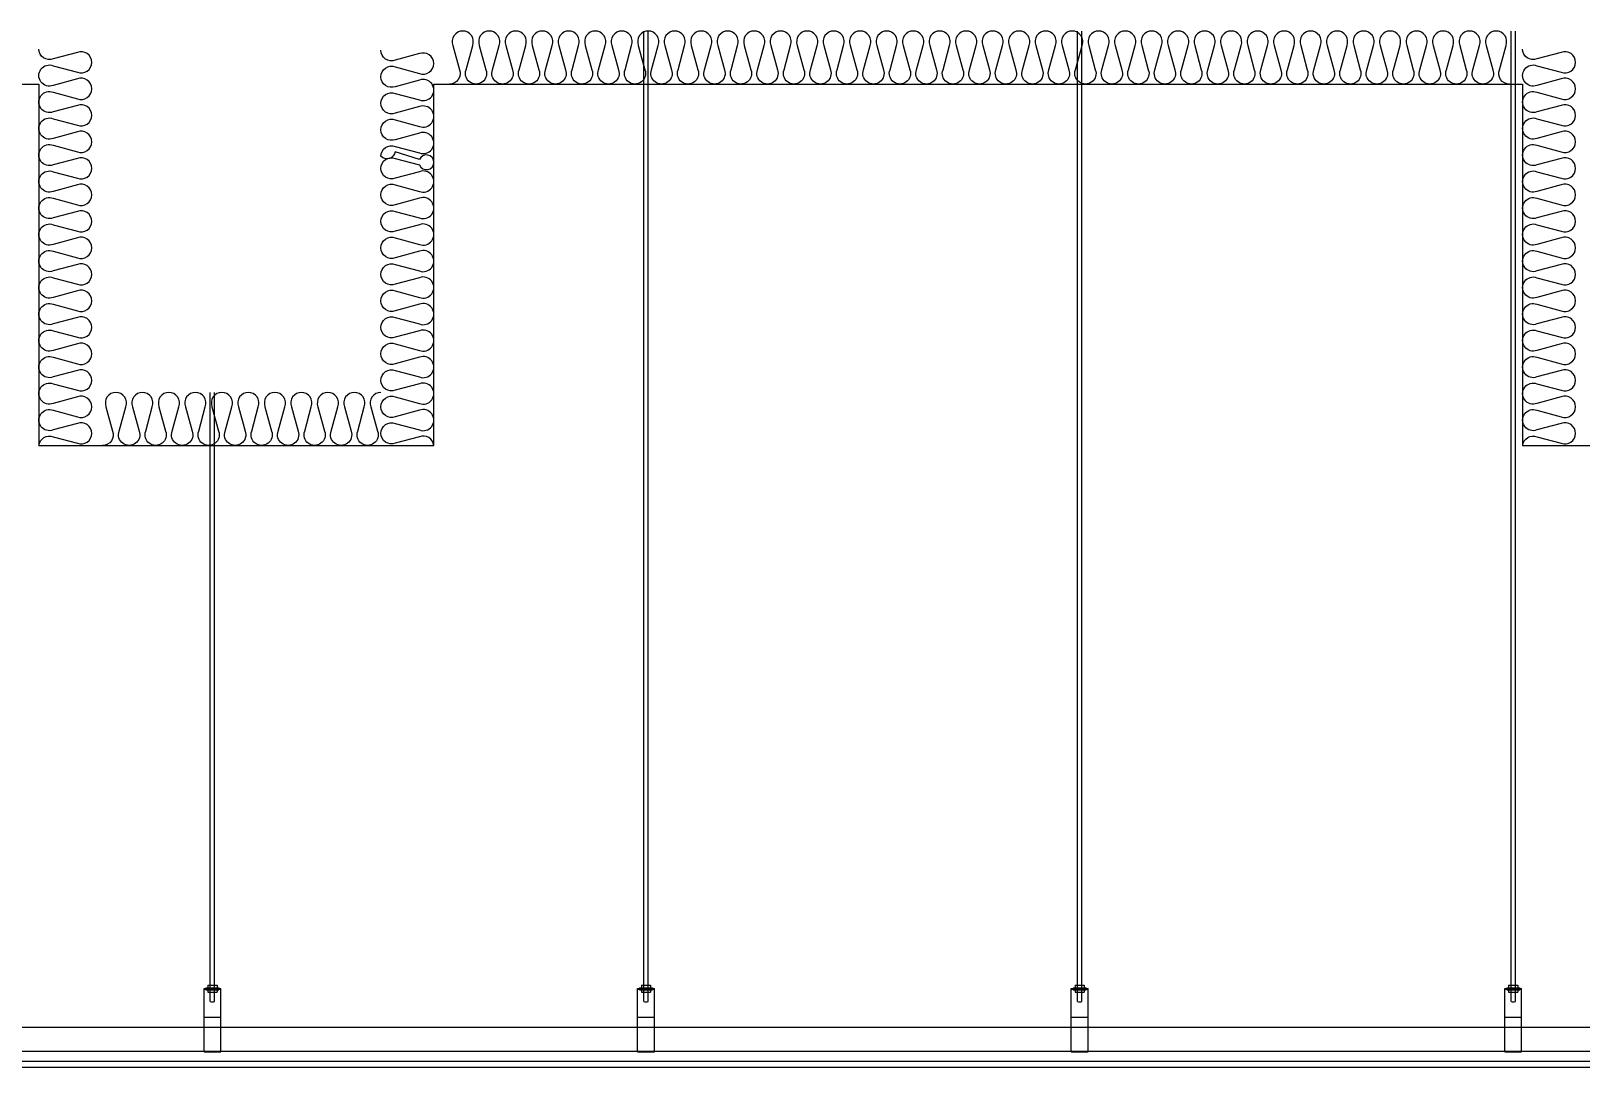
# Model space of a CAD drawing. Header units: millimetres. Extents: x 19868 to 801382, y -4805 to 85279.
# Drawn here: x 65672 to 68889, y 45879 to 48029 of the extents above; entities that cross this region are included whole.
import ezdxf

# ---------------------------------------------------------------- set-up
doc = ezdxf.new("R2010")
doc.units = ezdxf.units.MM
doc.header["$LTSCALE"] = 250
for name, color, linetype in [('A-CEIL', 8, 'Continuous'), ('A-CEIL_EL', 8, 'Continuous'), ('ISL', 251, 'Continuous')]:
    doc.layers.add(name, color=color, linetype=linetype)

msp = doc.modelspace()

# ---------------------------------------------------------------- linework, layer by layer
at = {"layer": 'A-CEIL'}
for p, q in [((62861.3, 45890.9, 0), (71815.1, 45890.9, 0)), ((62861.3, 45878.9, 0), (71815.1, 45878.9, 0))]:
    msp.add_line(p, q, dxfattribs=at)
at = {"layer": 'A-CEIL_EL'}
for p, q in [((66944.2, 46014.7), (66944.2, 48028.9, 0)), ((66953.2, 46014.7), (66953.2, 48028.9, 0)), ((67844.2, 46014.7), (67844.2, 48028.9, 0)), ((67853.2, 46014.7), (67853.2, 48028.9, 0)), ((68744.2, 46014.7), (68744.2, 48028.9, 0)), ((68753.2, 46014.7), (68753.2, 48028.9, 0)), ((66044.2, 46014.7), (66044.2, 47278.9, 0)), ((66053.2, 46014.7), (66053.2, 47278.9, 0)), ((66035.2, 46043.4), (66062.2, 46043.4)), ((66035.2, 46043.4), (66035.2, 46041.9)), ((66039.2, 46048.4), (66058.2, 46048.4)), ((66039.2, 46048.4), (66039.2, 46043.4)), ((66058.2, 46048.4), (66058.2, 46043.4)), ((66062.2, 46043.4), (66062.2, 46041.9)), ((66935.2, 46043.4), (66962.2, 46043.4)), ((66935.2, 46043.4), (66935.2, 46041.9)), ((66939.2, 46048.4), (66958.2, 46048.4)), ((66939.2, 46048.4), (66939.2, 46043.4)), ((66958.2, 46048.4), (66958.2, 46043.4)), ((66962.2, 46043.4), (66962.2, 46041.9)), ((67835.2, 46043.4), (67862.2, 46043.4)), ((67835.2, 46043.4), (67835.2, 46041.9)), ((67839.2, 46048.4), (67858.2, 46048.4)), ((67839.2, 46048.4), (67839.2, 46043.4)), ((67858.2, 46048.4), (67858.2, 46043.4)), ((67862.2, 46043.4), (67862.2, 46041.9)), ((68735.2, 46043.4), (68762.2, 46043.4)), ((68735.2, 46043.4), (68735.2, 46041.9)), ((68739.2, 46048.4), (68758.2, 46048.4)), ((68739.2, 46048.4), (68739.2, 46043.4)), ((68758.2, 46048.4), (68758.2, 46043.4)), ((68762.2, 46043.4), (68762.2, 46041.9)), ((66031.2, 45910.7), (66031.2, 46041.9)), ((66031.2, 46041.9), (66066.2, 46041.9)), ((66031.2, 46040.7), (66066.2, 46040.7)), ((66035.2, 46040.7), (66035.2, 46039.2)), ((66035.2, 46039.2), (66062.2, 46039.2)), ((66039.2, 46039.2), (66039.2, 46034.2)), ((66039.2, 46034.2), (66058.2, 46034.2)), ((66044.2, 46014.7), (66044.2, 46034.2)), ((66053.2, 46014.7), (66053.2, 46034.2)), ((66058.2, 46039.2), (66058.2, 46034.2)), ((66062.2, 46040.7), (66062.2, 46039.2)), ((66066.2, 45910.7), (66066.2, 46041.9)), ((66931.2, 45910.7), (66931.2, 46041.9)), ((66931.2, 46041.9), (66966.2, 46041.9)), ((66931.2, 46040.7), (66966.2, 46040.7)), ((66935.2, 46040.7), (66935.2, 46039.2)), ((66935.2, 46039.2), (66962.2, 46039.2)), ((66939.2, 46039.2), (66939.2, 46034.2)), ((66939.2, 46034.2), (66958.2, 46034.2)), ((66944.2, 46014.7), (66944.2, 46034.2)), ((66953.2, 46014.7), (66953.2, 46034.2)), ((66958.2, 46039.2), (66958.2, 46034.2)), ((66962.2, 46040.7), (66962.2, 46039.2)), ((66966.2, 45910.7), (66966.2, 46041.9)), ((67831.2, 45910.7), (67831.2, 46041.9)), ((67831.2, 46041.9), (67866.2, 46041.9)), ((67831.2, 46040.7), (67866.2, 46040.7)), ((67835.2, 46040.7), (67835.2, 46039.2)), ((67835.2, 46039.2), (67862.2, 46039.2)), ((67839.2, 46039.2), (67839.2, 46034.2)), ((67839.2, 46034.2), (67858.2, 46034.2)), ((67844.2, 46014.7), (67844.2, 46034.2)), ((67853.2, 46014.7), (67853.2, 46034.2)), ((67858.2, 46039.2), (67858.2, 46034.2)), ((67862.2, 46040.7), (67862.2, 46039.2)), ((67866.2, 45910.7), (67866.2, 46041.9)), ((68731.2, 45910.7), (68731.2, 46041.9)), ((68731.2, 46041.9), (68766.2, 46041.9)), ((68731.2, 46040.7), (68766.2, 46040.7)), ((68735.2, 46040.7), (68735.2, 46039.2)), ((68735.2, 46039.2), (68762.2, 46039.2)), ((68739.2, 46039.2), (68739.2, 46034.2)), ((68739.2, 46034.2), (68758.2, 46034.2)), ((68744.2, 46014.7), (68744.2, 46034.2)), ((68753.2, 46014.7), (68753.2, 46034.2)), ((68758.2, 46039.2), (68758.2, 46034.2)), ((68762.2, 46040.7), (68762.2, 46039.2)), ((68766.2, 45910.7), (68766.2, 46041.9)), ((66031.2, 45982.4), (66066.2, 45982.4)), ((66931.2, 45982.4), (66966.2, 45982.4)), ((67831.2, 45982.4), (67866.2, 45982.4)), ((68731.2, 45982.4), (68766.2, 45982.4)), ((62881.2, 45961.9), (71795.2, 45961.9, 0)), ((66031.2, 45961.9), (66066.2, 45961.9)), ((66931.2, 45961.9), (66966.2, 45961.9)), ((67831.2, 45961.9), (67866.2, 45961.9)), ((68731.2, 45961.9), (68766.2, 45961.9)), ((62881.2, 45911.9), (71795.2, 45911.9, 0)), ((66031.2, 45911.9), (66066.2, 45911.9)), ((66031.2, 45910.7), (66066.2, 45910.7)), ((66931.2, 45911.9), (66966.2, 45911.9)), ((66931.2, 45910.7), (66966.2, 45910.7)), ((67831.2, 45911.9), (67866.2, 45911.9)), ((67831.2, 45910.7), (67866.2, 45910.7)), ((68731.2, 45911.9), (68766.2, 45911.9)), ((68731.2, 45910.7), (68766.2, 45910.7))]:
    msp.add_line(p, q, dxfattribs=at)
for centre in [(66048.7, 46026.3), (66948.7, 46026.3), (67848.7, 46026.3), (68748.7, 46026.3)]:
    msp.add_arc(centre, 12.4, 248.715, 291.285, dxfattribs=at)
at = {"layer": 'ISL'}
for points in [[(68740.7, 47918.9, -0.524949), (68720.1, 47948.7), (68733.8, 47999.1, 0.524856), (68713.2, 48028.9, 0.524856), (68692.6, 47999.1), (68706.3, 47948.7, -1.449198), (68665.1, 47948.7), (68678.8, 47999.1, 0.524856), (68658.2, 48028.9, 0.524856), (68637.6, 47999.1), (68651.3, 47948.7, -1.449198), (68610.1, 47948.7), (68623.8, 47999.1, 0.524856), (68603.2, 48028.9, 0.524856), (68582.6, 47999.1), (68596.3, 47948.7, -1.449198), (68555.1, 47948.7), (68568.8, 47999.1, 0.524856), (68548.2, 48028.9, 0.524856), (68527.6, 47999.1), (68541.3, 47948.7, -1.449198), (68500.1, 47948.7), (68513.8, 47999.1, 0.524856), (68493.2, 48028.9, 0.524856), (68472.6, 47999.1), (68486.3, 47948.7, -1.449198), (68445.1, 47948.7), (68458.8, 47999.1, 0.524856), (68438.2, 48028.9, 0.524856), (68417.6, 47999.1), (68431.3, 47948.7, -1.449198), (68390.1, 47948.7), (68403.8, 47999.1, 0.524856), (68383.2, 48028.9, 0.524856), (68362.6, 47999.1), (68376.3, 47948.7, -1.449198), (68335.1, 47948.7), (68348.8, 47999.1, 0.524856), (68328.2, 48028.9, 0.524856), (68307.6, 47999.1), (68321.3, 47948.7, -1.449198), (68280.1, 47948.7), (68293.8, 47999.1, 0.524856), (68273.2, 48028.9, 0.524856), (68252.6, 47999.1), (68266.3, 47948.7, -1.449198), (68225.1, 47948.7), (68238.8, 47999.1, 0.524856), (68218.2, 48028.9, 0.524856), (68197.6, 47999.1), (68211.3, 47948.7, -1.449198), (68170.1, 47948.7), (68183.8, 47999.1, 0.524856), (68163.2, 48028.9, 0.524856), (68142.6, 47999.1), (68156.3, 47948.7, -1.449198), (68115.1, 47948.7), (68128.8, 47999.1, 0.524856), (68108.2, 48028.9, 0.524856), (68087.6, 47999.1), (68101.3, 47948.7, -1.449198), (68060.1, 47948.7), (68073.8, 47999.1, 0.524856), (68053.2, 48028.9, 0.524856), (68032.6, 47999.1), (68046.3, 47948.7, -1.449198), (68005.1, 47948.7), (68018.8, 47999.1, 0.524856), (67998.2, 48028.9, 0.524856), (67977.6, 47999.1), (67991.3, 47948.7, -1.449198), (67950.1, 47948.7), (67963.8, 47999.1, 0.524856), (67943.2, 48028.9, 0.524856), (67922.6, 47999.1), (67936.3, 47948.7, -1.449198), (67895.1, 47948.7), (67908.8, 47999.1, 0.524856), (67888.2, 48028.9, 0.524856), (67867.6, 47999.1), (67881.3, 47948.7, -1.449198), (67840.1, 47948.7), (67853.8, 47999.1, 0.524856), (67833.2, 48028.9, 0.524856), (67812.6, 47999.1), (67826.3, 47948.7, -1.449198), (67785.1, 47948.7), (67798.8, 47999.1, 0.524856), (67778.2, 48028.9, 0.524856), (67757.6, 47999.1), (67771.3, 47948.7, -1.449198), (67730.1, 47948.7), (67743.8, 47999.1, 0.524856), (67723.2, 48028.9, 0.524856), (67702.6, 47999.1), (67716.3, 47948.7, -1.449198), (67675.1, 47948.7), (67688.8, 47999.1, 0.524856), (67668.2, 48028.9, 0.524856), (67647.6, 47999.1), (67661.3, 47948.7, -1.449198), (67620.1, 47948.7), (67633.8, 47999.1, 0.524856), (67613.2, 48028.9, 0.524856), (67592.6, 47999.1), (67606.3, 47948.7, -1.449198), (67565.1, 47948.7), (67578.8, 47999.1, 0.524856), (67558.2, 48028.9, 0.524856), (67537.6, 47999.1), (67551.3, 47948.7, -1.449198), (67510.1, 47948.7), (67523.8, 47999.1, 0.524856), (67503.2, 48028.9, 0.524856), (67482.6, 47999.1), (67496.3, 47948.7, -1.449198), (67455.1, 47948.7), (67468.8, 47999.1, 0.524856), (67448.2, 48028.9, 0.524856), (67427.6, 47999.1), (67441.3, 47948.7, -1.449198), (67400.1, 47948.7), (67413.8, 47999.1, 0.524856), (67393.2, 48028.9, 0.524856), (67372.6, 47999.1), (67386.3, 47948.7, -1.449198), (67345.1, 47948.7), (67358.8, 47999.1, 0.524856), (67338.2, 48028.9, 0.524856), (67317.6, 47999.1), (67331.3, 47948.7, -1.449198), (67290.1, 47948.7), (67303.8, 47999.1, 0.524856), (67283.2, 48028.9, 0.524856), (67262.6, 47999.1), (67276.3, 47948.7, -1.449198), (67235.1, 47948.7), (67248.8, 47999.1, 0.524856), (67228.2, 48028.9, 0.524856), (67207.6, 47999.1), (67221.3, 47948.7, -1.449198), (67180.1, 47948.7), (67193.8, 47999.1, 0.524856), (67173.2, 48028.9, 0.524856), (67152.6, 47999.1), (67166.3, 47948.7, -1.449198), (67125.1, 47948.7), (67138.8, 47999.1, 0.524856), (67118.2, 48028.9, 0.524856), (67097.6, 47999.1), (67111.3, 47948.7, -1.449198), (67070.1, 47948.7), (67083.8, 47999.1, 0.524856), (67063.2, 48028.9, 0.524856), (67042.6, 47999.1), (67056.3, 47948.7, -1.449198), (67015.1, 47948.7), (67028.8, 47999.1, 0.524856), (67008.2, 48028.9, 0.524856), (66987.6, 47999.1), (67001.3, 47948.7, -1.449198), (66960.1, 47948.7), (66973.8, 47999.1, 0.524856), (66953.2, 48028.9, 0.524856), (66932.6, 47999.1), (66946.3, 47948.7, -1.449198), (66905.1, 47948.7), (66918.8, 47999.1, 0.524856), (66898.2, 48028.9, 0.524856), (66877.6, 47999.1), (66891.3, 47948.7, -1.449198), (66850.1, 47948.7), (66863.8, 47999.1, 0.524856), (66843.2, 48028.9, 0.524856), (66822.6, 47999.1), (66836.3, 47948.7, -1.449198), (66795.1, 47948.7), (66808.8, 47999.1, 0.524856), (66788.2, 48028.9, 0.524856), (66767.6, 47999.1), (66781.3, 47948.7, -1.449198), (66740.1, 47948.7), (66753.8, 47999.1, 0.524856), (66733.2, 48028.9, 0.524856), (66712.6, 47999.1), (66726.3, 47948.7, -1.449198), (66685.1, 47948.7), (66698.8, 47999.1, 0.524856), (66678.2, 48028.9, 0.524856), (66657.6, 47999.1), (66671.3, 47948.7, -1.449198), (66630.1, 47948.7), (66643.8, 47999.1, 0.524856), (66623.2, 48028.9, 0.524856), (66602.6, 47999.1), (66616.3, 47948.7, -1.449198), (66575.1, 47948.7), (66588.8, 47999.1, 0.524856), (66568.2, 48028.9, 0.524856), (66547.6, 47999.1), (66561.3, 47948.7, -0.524951), (66540.7, 47918.9, -0.524951)], [(65688.4, 47168.9, -0.489145), (65718, 47187), (65768.4, 47173.4, 0.524856), (65798.2, 47193.9, 0.524856), (65768.4, 47214.5), (65718, 47200.9, -1.449198), (65718, 47242), (65768.4, 47228.4, 0.524856), (65798.2, 47248.9, 0.524856), (65768.4, 47269.5), (65718, 47255.9, -1.449198), (65718, 47297), (65768.4, 47283.4, 0.524856), (65798.2, 47303.9, 0.524856), (65768.4, 47324.5), (65718, 47310.9, -1.449198), (65718, 47352), (65768.4, 47338.4, 0.524856), (65798.2, 47358.9, 0.524856), (65768.4, 47379.5), (65718, 47365.9, -1.449198), (65718, 47407), (65768.4, 47393.4, 0.524856), (65798.2, 47413.9, 0.524856), (65768.4, 47434.5), (65718, 47420.9, -1.449198), (65718, 47462), (65768.4, 47448.4, 0.524856), (65798.2, 47468.9, 0.524856), (65768.4, 47489.5), (65718, 47475.9, -1.449198), (65718, 47517), (65768.4, 47503.4, 0.524856), (65798.2, 47523.9, 0.524856), (65768.4, 47544.5), (65718, 47530.9, -1.449198), (65718, 47572), (65768.4, 47558.4, 0.524856), (65798.2, 47578.9, 0.524856), (65768.4, 47599.5), (65718, 47585.9, -1.449198), (65718, 47627), (65768.4, 47613.4, 0.524856), (65798.2, 47633.9, 0.524856), (65768.4, 47654.5), (65718, 47640.9, -1.449198), (65718, 47682), (65768.4, 47668.4, 0.524856), (65798.2, 47688.9, 0.524856), (65768.4, 47709.5), (65718, 47695.9, -1.449198), (65718, 47737), (65768.4, 47723.4, 0.524856), (65798.2, 47743.9, 0.524856), (65768.4, 47764.5), (65718, 47750.9, -1.449198), (65718, 47792), (65768.4, 47778.4, 0.524856), (65798.2, 47798.9, 0.524856), (65768.4, 47819.5), (65718, 47805.9, -1.449198), (65718, 47847), (65768.4, 47833.4, 0.524856), (65798.2, 47853.9, 0.524856), (65768.4, 47874.5), (65718, 47860.9, -1.449198), (65718, 47902), (65768.4, 47888.4, 0.524856), (65798.2, 47908.9, 0.524856), (65768.4, 47929.5), (65718, 47915.9, -1.449198), (65718, 47957), (65768.4, 47943.4, 0.524856), (65798.2, 47963.9, 0.524856), (65768.4, 47984.5), (65718, 47970.9, -0.524933), (65688.2, 47991.4)], [(66508.1, 47168.9, 0.489145), (66478.4, 47187), (66428, 47173.4, -0.524856), (66398.2, 47193.9, -0.524856), (66428, 47214.5), (66478.4, 47200.9, 1.449198), (66478.4, 47242), (66428, 47228.4, -0.524856), (66398.2, 47248.9, -0.524856), (66428, 47269.5), (66478.4, 47255.9, 1.449198), (66478.4, 47297), (66428, 47283.4, -0.524856), (66398.2, 47303.9, -0.524856), (66428, 47324.5), (66478.4, 47310.9, 1.449198), (66478.4, 47352), (66428, 47338.4, -0.524856), (66398.2, 47358.9, -0.524856), (66428, 47379.5), (66478.4, 47365.9, 1.449198), (66478.4, 47407), (66428, 47393.4, -0.524856), (66398.2, 47413.9, -0.524856), (66428, 47434.5), (66478.4, 47420.9, 1.449198), (66478.4, 47462), (66428, 47448.4, -0.524856), (66398.2, 47468.9, -0.524856), (66428, 47489.5), (66478.4, 47475.9, 1.449198), (66478.4, 47517), (66428, 47503.4, -0.524856), (66398.2, 47523.9, -0.524856), (66428, 47544.5), (66478.4, 47530.9, 1.449198), (66478.4, 47572), (66428, 47558.4, -0.524856), (66398.2, 47578.9, -0.524856), (66428, 47599.5), (66478.4, 47585.9, 1.449198), (66478.4, 47627), (66428, 47613.4, -0.524856), (66398.2, 47633.9, -0.524856), (66428, 47654.5), (66478.4, 47640.9, 1.449198), (66478.4, 47682), (66428, 47668.4, -0.524856), (66398.2, 47688.9, -0.524856), (66428, 47709.5), (66478.4, 47695.9, 1.449198), (66478.4, 47737), (66428, 47723.4, -0.524856), (66398.2, 47743.9, -0.524856), (66428, 47764.5), (66478.4, 47750.9, 5.351885), (66478.4, 47762), (66428, 47778.4, -0.607988), (66398.2, 47768.9, -0.524856), (66428, 47789.5), (66478.4, 47775.9, 1.449198), (66478.4, 47817), (66428, 47803.4, -0.524856), (66398.2, 47823.9, -0.524856), (66428, 47844.5), (66478.4, 47830.9, 1.449198), (66478.4, 47872), (66428, 47858.4, -0.524856), (66398.2, 47878.9, -0.524856), (66428, 47899.5), (66478.4, 47885.9, 1.449198), (66478.4, 47927), (66428, 47913.4, -0.524856), (66398.2, 47933.9, -0.524856), (66428, 47954.5), (66478.4, 47940.9, 0.524933), (66508.2, 47961.4, 0.524933), (66478.4, 47982), (66428, 47968.4, -0.524854), (66398.2, 47988.9, -0.524854)], [(68768.4, 47168.9, -0.489145), (68798, 47187), (68848.4, 47173.4, 0.524856), (68878.2, 47193.9, 0.524856), (68848.4, 47214.5), (68798, 47200.9, -1.449198), (68798, 47242), (68848.4, 47228.4, 0.524856), (68878.2, 47248.9, 0.524856), (68848.4, 47269.5), (68798, 47255.9, -1.449198), (68798, 47297), (68848.4, 47283.4, 0.524856), (68878.2, 47303.9, 0.524856), (68848.4, 47324.5), (68798, 47310.9, -1.449198), (68798, 47352), (68848.4, 47338.4, 0.524856), (68878.2, 47358.9, 0.524856), (68848.4, 47379.5), (68798, 47365.9, -1.449198), (68798, 47407), (68848.4, 47393.4, 0.524856), (68878.2, 47413.9, 0.524856), (68848.4, 47434.5), (68798, 47420.9, -1.449198), (68798, 47462), (68848.4, 47448.4, 0.524856), (68878.2, 47468.9, 0.524856), (68848.4, 47489.5), (68798, 47475.9, -1.449198), (68798, 47517), (68848.4, 47503.4, 0.524856), (68878.2, 47523.9, 0.524856), (68848.4, 47544.5), (68798, 47530.9, -1.449198), (68798, 47572), (68848.4, 47558.4, 0.524856), (68878.2, 47578.9, 0.524856), (68848.4, 47599.5), (68798, 47585.9, -1.449198), (68798, 47627), (68848.4, 47613.4, 0.524856), (68878.2, 47633.9, 0.524856), (68848.4, 47654.5), (68798, 47640.9, -1.449198), (68798, 47682), (68848.4, 47668.4, 0.524856), (68878.2, 47688.9, 0.524856), (68848.4, 47709.5), (68798, 47695.9, -1.449198), (68798, 47737), (68848.4, 47723.4, 0.524856), (68878.2, 47743.9, 0.524856), (68848.4, 47764.5), (68798, 47750.9, -1.449198), (68798, 47792), (68848.4, 47778.4, 0.524856), (68878.2, 47798.9, 0.524856), (68848.4, 47819.5), (68798, 47805.9, -1.449198), (68798, 47847), (68848.4, 47833.4, 0.524856), (68878.2, 47853.9, 0.524856), (68848.4, 47874.5), (68798, 47860.9, -1.449198), (68798, 47902), (68848.4, 47888.4, 0.524856), (68878.2, 47908.9, 0.524856), (68848.4, 47929.5), (68798, 47915.9, -1.449198), (68798, 47957), (68848.4, 47943.4, 0.524856), (68878.2, 47963.9, 0.524856), (68848.4, 47984.5), (68798, 47970.9, -0.524933), (68768.2, 47991.4)], [(66398.2, 47278.9, 0.524856), (66377.6, 47249.1), (66391.3, 47198.7, -1.449198), (66350.1, 47198.7), (66363.8, 47249.1, 0.524856), (66343.2, 47278.9, 0.524856), (66322.6, 47249.1), (66336.3, 47198.7, -1.449198), (66295.1, 47198.7), (66308.8, 47249.1, 0.524856), (66288.2, 47278.9, 0.524856), (66267.6, 47249.1), (66281.3, 47198.7, -1.449198), (66240.1, 47198.7), (66253.8, 47249.1, 0.524856), (66233.2, 47278.9, 0.524856), (66212.6, 47249.1), (66226.3, 47198.7, -1.449198), (66185.1, 47198.7), (66198.8, 47249.1, 0.524856), (66178.2, 47278.9, 0.524856), (66157.6, 47249.1), (66171.3, 47198.7, -1.449198), (66130.1, 47198.7), (66143.8, 47249.1, 0.524856), (66123.2, 47278.9, 0.524856), (66102.6, 47249.1), (66116.3, 47198.7, -1.449198), (66075.1, 47198.7), (66088.8, 47249.1, 0.524856), (66068.2, 47278.9, 0.524856), (66047.6, 47249.1), (66061.3, 47198.7, -1.449198), (66020.1, 47198.7), (66033.8, 47249.1, 0.524856), (66013.2, 47278.9, 0.524856), (65992.6, 47249.1), (66006.3, 47198.7, -1.449198), (65965.1, 47198.7), (65978.8, 47249.1, 0.524856), (65958.2, 47278.9, 0.524856), (65937.6, 47249.1), (65951.3, 47198.7, -1.449198), (65910.1, 47198.7), (65923.8, 47249.1, 0.524856), (65903.2, 47278.9, 0.524856), (65882.6, 47249.1), (65896.3, 47198.7, -1.449198), (65855.1, 47198.7), (65868.8, 47249.1, 0.524856), (65848.2, 47278.9, 0.524856), (65827.6, 47249.1), (65841.3, 47198.7, -0.524951), (65820.7, 47168.9, -0.524951)]]:
    msp.add_lwpolyline(points, format="xyb", dxfattribs=at)
for points in [[(63448.2, 47918.9), (65688.2, 47918.9)], [(65688.2, 47918.9), (65688.2, 47168.9), (66508.2, 47168.9), (66508.2, 47918.9)], [(66508.2, 47918.9), (68768.2, 47918.9)], [(68768.2, 47918.9), (68768.2, 47168.9), (69588.2, 47168.9), (69588.2, 47918.9)]]:
    msp.add_lwpolyline(points, dxfattribs=at)

doc.saveas('drawing.dxf')
